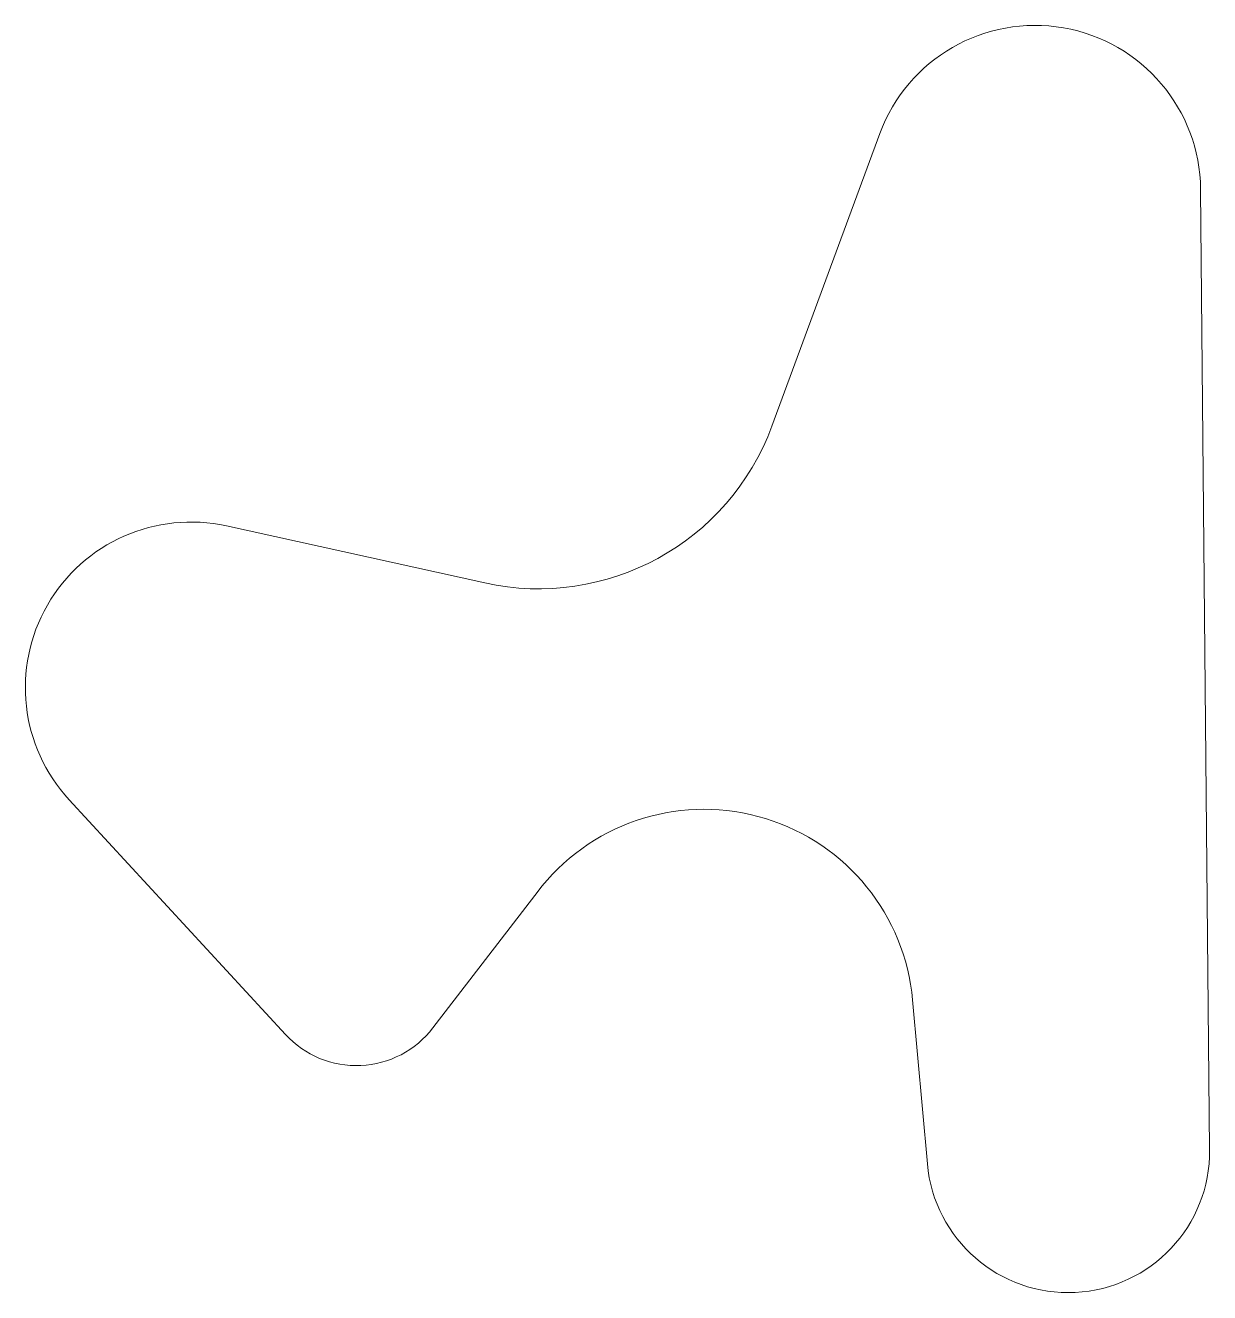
# Model space of a CAD drawing. Header units: millimetres. Extents: x -36 to 35.5, y -33.5 to 43.
import ezdxf

# ---------------------------------------------------------------- set-up
doc = ezdxf.new("R2010")
doc.units = ezdxf.units.MM
doc.layers.get('0').update_dxf_attribs({"linetype": 'CONTINUOUS', "lineweight": 0})

msp = doc.modelspace()

# ---------------------------------------------------------------- linework, layer by layer
for p, q in [((15.618, 36.46), (9.105, 18.799)), ((35.544, -24.92), (35, 33.094)), ((-8.241, 9.32), (-23.844, 12.765)), ((-20.287, -17.952), (-33.353, -3.778)), ((-5.03, -9.293), (-4.793, -8.994)), ((-11.376, -17.553), (-5.03, -9.293)), ((18.49, -25.767), (17.598, -15.865))]:
    msp.add_line(p, q)
at = {"color": 7, "linetype": 'CONTINUOUS', "lineweight": 0}
for centre, radius, start, end in [((25, 33), 10, 0.53732, 159.75794), ((-5, 24), 15.033, 257.55078, 339.75794), ((-26, 3), 10, 77.55078, 222.66873), ((5, -17), 12.649, 5.14981, 140.7352), ((-16, -14), 5.831, 222.66873, 322.46344), ((27, -25), 8.544, 185.14981, 0.53732)]:
    msp.add_arc(centre, radius, start, end, dxfattribs=at)

doc.saveas('drawing.dxf')
